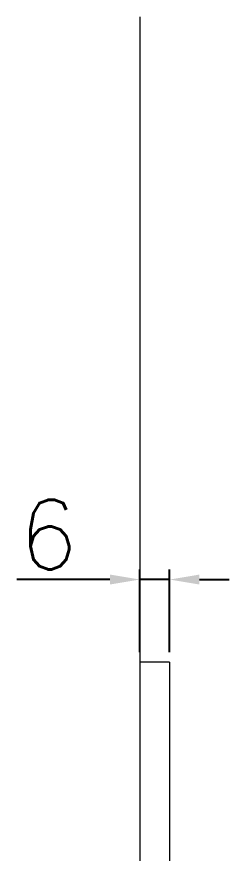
# Model space of a CAD drawing. Header units: inches. Extents: x 222 to 1062, y 91 to 685.
# Drawn here: x 467.8 to 489.2, y 371.1 to 454.9 of the extents above; entities that cross this region are included whole.
import ezdxf

# ---------------------------------------------------------------- set-up
doc = ezdxf.new("R2010")
doc.units = ezdxf.units.IN
doc.header["$MEASUREMENT"] = 0
doc.layers.get('0').update_dxf_attribs({"lineweight": 13})
doc.layers.get('Defpoints').update_dxf_attribs({"color": 3})
doc.layers.add('윤곽선', color=7, linetype='Continuous', lineweight=9)
doc.styles.get("Standard").update_dxf_attribs({"font": 'romans.shx', "bigfont": 'ghs.shx'})
doc.dimstyles.new('2-1사본 Standard', dxfattribs={"dimtxt": 2.5, "dimasz": 3, "dimexe": 1, "dimexo": 1, "dimgap": 1, "dimtad": 1, "dimdec": 1, "dimlfac": 2, "dimdsep": 46, "dimtxsty": 'Standard', "dimcen": 0.09, "dimclrd": 1, "dimclre": 1, "dimclrt": 2, "dimadec": 0, "dimazin": 0, "dimtfac": 1, "dimtdec": 1, "dimtmove": 0, "dimatfit": 3, "dimfxl": 0, "dimtolj": 1, "dimtzin": 0, "dimarcsym": 0})

# ---------------------------------------------------------------- blocks, each defined once
blk = doc.blocks.new('*D3')
at = {"layer": 'Defpoints', "color": 0}
for p in [(480.155, 398.495), (480.155, 390.199), (483.155, 390.199)]:
    blk.add_point(p, dxfattribs=at)
at = {"layer": '윤곽선', "color": 1, "lineweight": -2}
for p, q in [((480.155, 391.199), (480.155, 399.495)), ((483.155, 391.199), (483.155, 399.495)), ((477.155, 398.495), (467.78, 398.495)), ((483.155, 398.495), (480.155, 398.495)), ((486.155, 398.495), (489.155, 398.495))]:
    blk.add_line(p, q, dxfattribs=at)
at = {"layer": '윤곽선', "color": 1}
for points in [[(477.155, 397.995), (477.155, 398.995), (480.155, 398.495)], [(486.155, 398.995), (486.155, 397.995), (483.155, 398.495)]]:
    blk.add_solid(points, dxfattribs=at)
at = {"layer": '윤곽선', "color": 2, "insert": (470.967, 402.995), "char_height": 7, "attachment_point": 5}
blk.add_mtext('\\A1;6', dxfattribs=at)

msp = doc.modelspace()

# ---------------------------------------------------------------- linework, layer by layer
for p, q in [((480.155, 454.912), (480.155, 260.199)), ((483.155, 390.199), (480.155, 390.199)), ((483.155, 390.199), (483.155, 350.949))]:
    msp.add_line(p, q)

# ---------------------------------------------------------------- dimensions: what is measured, and where the dimension line sits
at = {"layer": '윤곽선'}
dim = msp.add_linear_dim(base=(480.155, 398.495), p1=(483.155, 390.199), p2=(480.155, 390.199), angle=180, dimstyle='2-1사본 Standard', override={"dimtxt": 7}, dxfattribs=at)
dim.commit()
dim.dimension.update_dxf_attribs({"geometry": '*D3', "text_midpoint": (470.967, 402.995)})

doc.saveas('drawing.dxf')
